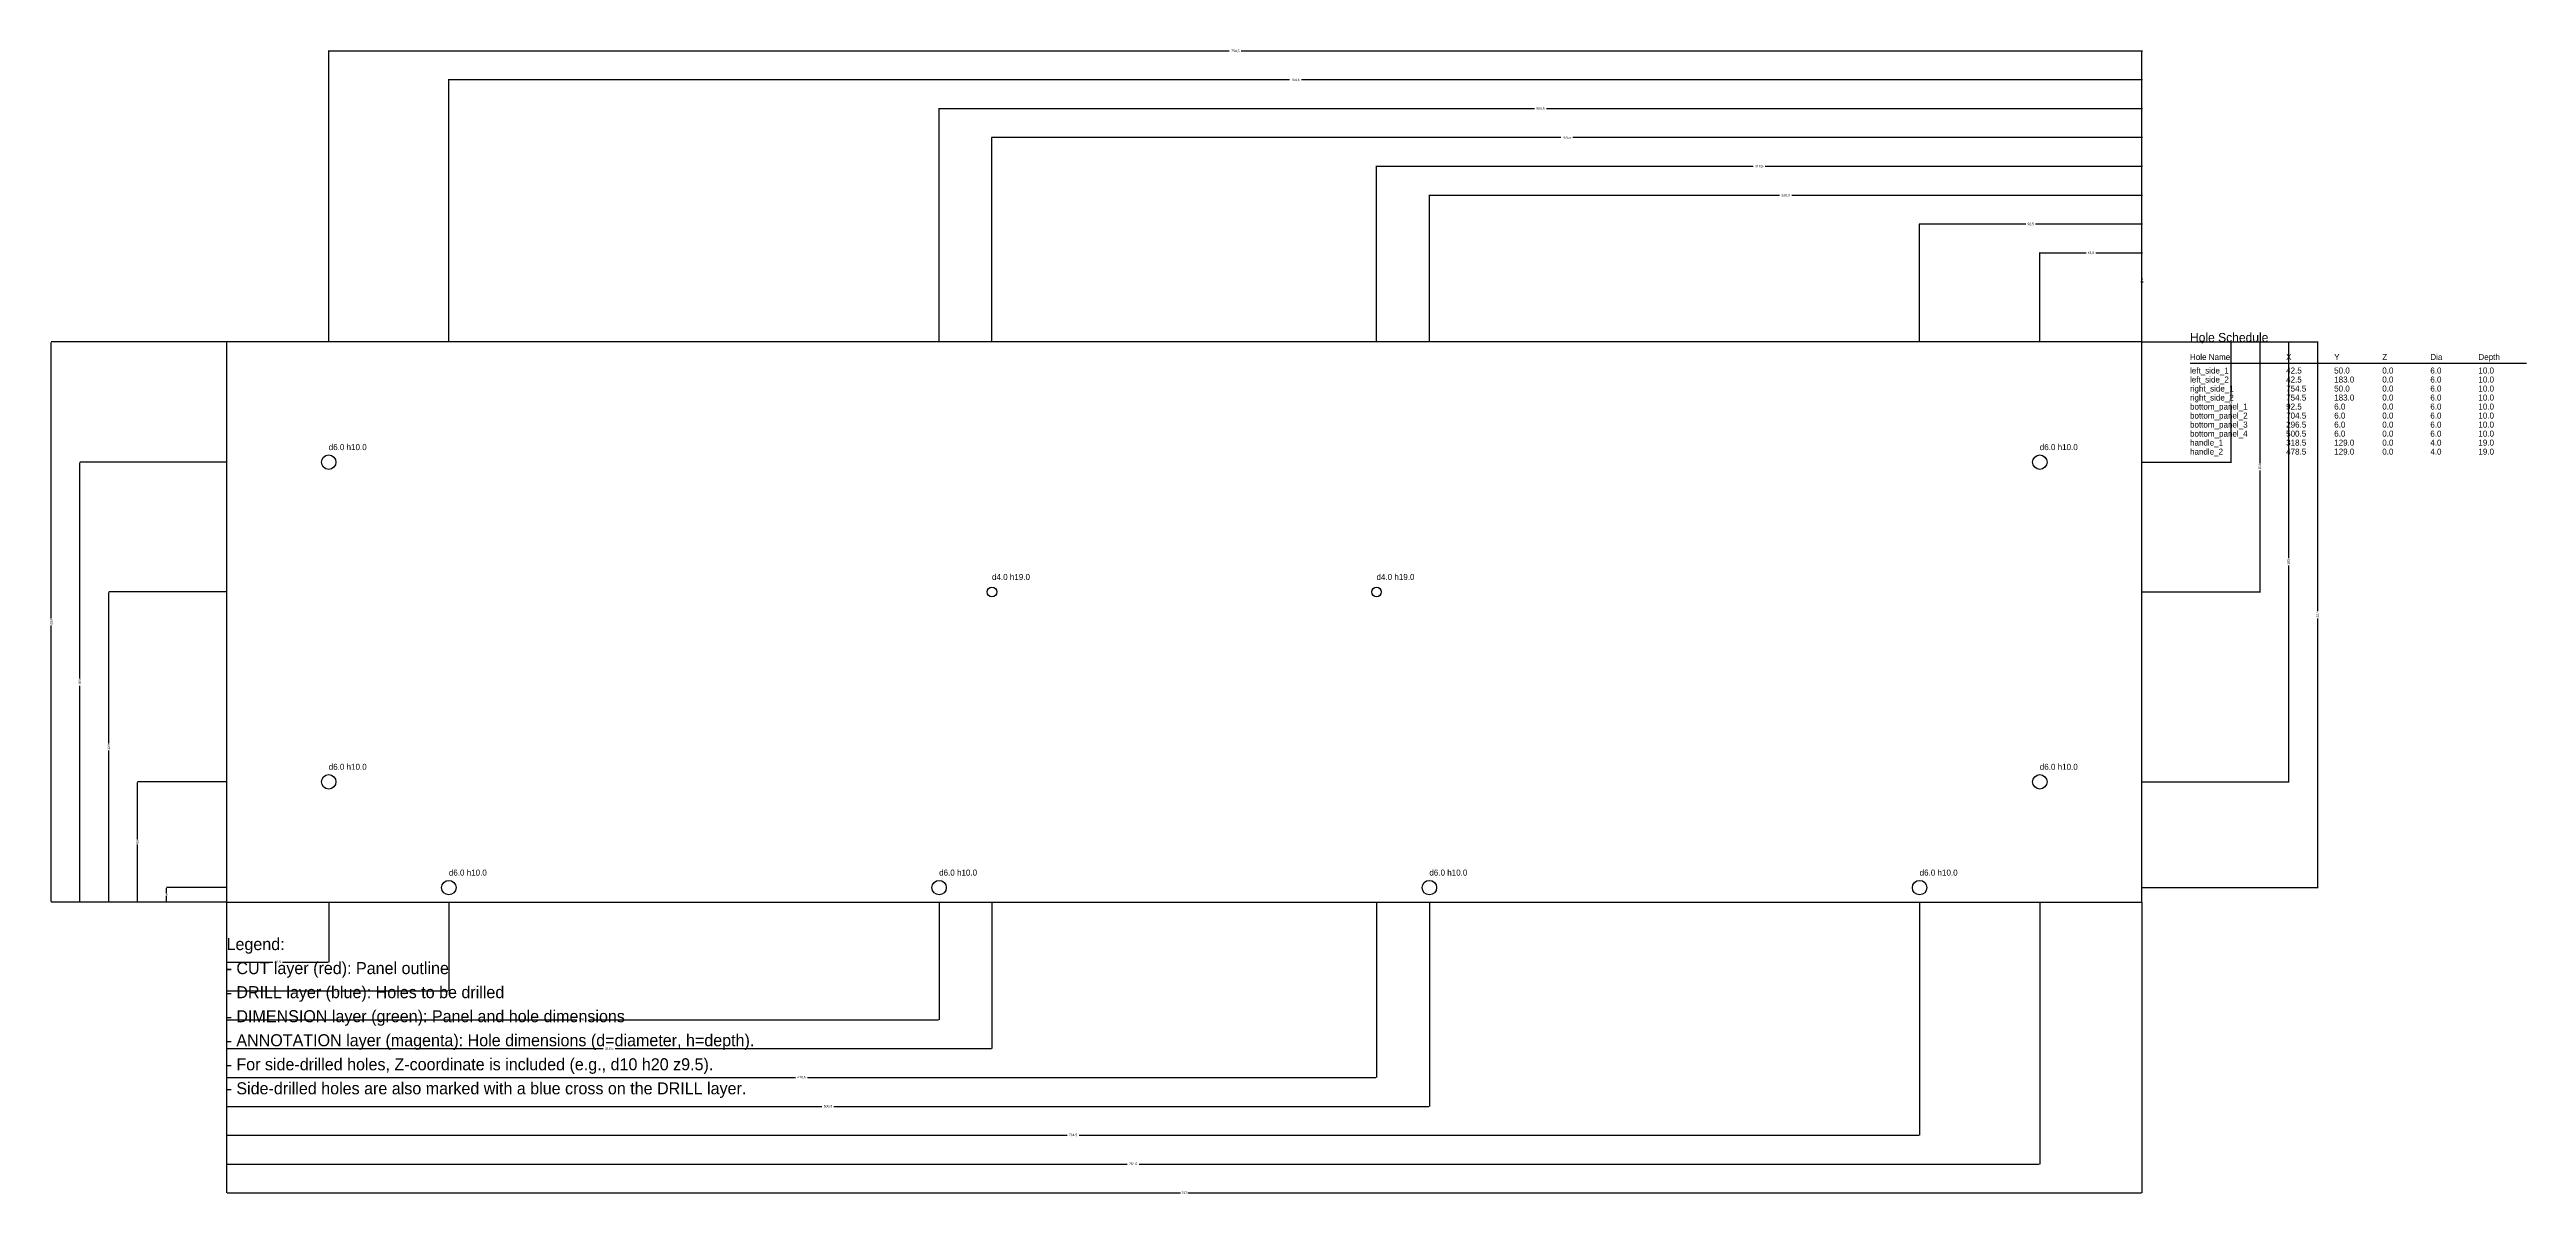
# Model space of a CAD drawing. Header units: metres. Extents: x -74 to 957, y -122 to 355.
import ezdxf

# ---------------------------------------------------------------- set-up
doc = ezdxf.new("R2010")
doc.units = ezdxf.units.M
for name, color, linetype in [('ANNOTATION', 6, 'Continuous'), ('CUT', 1, 'Continuous'), ('DIMENSION', 3, 'Continuous'), ('DRILL', 5, 'Continuous')]:
    doc.layers.add(name, color=color, linetype=linetype)
doc.dimstyles.get("Standard").update_dxf_attribs({"dimtxt": 2.5, "dimasz": 2.5, "dimexe": 1.25, "dimexo": 0.625, "dimtad": 1, "dimtxsty": 'Standard', "dimcen": 2.5, "dimazin": 3, "dimtfac": 1, "dimtmove": 0, "dimatfit": 3})

# ---------------------------------------------------------------- blocks, each defined once
blk = doc.blocks.new('_CLOSEDFILLED')
at = {"color": 0, "linetype": 'ByBlock'}
blk.add_solid([(-1, 0.2), (0, 0), (-1, -0.2)], dxfattribs=at)
blk = doc.blocks.new('*D0')
for p, q in [((0, 0), (0, -25)), ((42.5, 0), (42.5, -25)), ((0.25, -25), (19.25, -25)), ((23.25, -25), (42.25, -25))]:
    blk.add_line(p, q)
at = {"layer": 'Defpoints'}
for p in [(0, 0), (42.5, 0), (0, -25)]:
    blk.add_point(p, dxfattribs=at)
at = {"layer": 'DIMENSION', "xscale": 0.25, "yscale": 0.25, "rotation": 180}
blk.add_blockref('_CLOSEDFILLED', (0, -25), dxfattribs=at)
at = {"layer": 'DIMENSION', "xscale": 0.25, "yscale": 0.25}
blk.add_blockref('_CLOSEDFILLED', (42.5, -25), dxfattribs=at)
at = {"layer": 'DIMENSION', "insert": (21.25, -25), "char_height": 1, "attachment_point": 5}
blk.add_mtext('42,5', dxfattribs=at)
blk = doc.blocks.new('*D2')
for p, q in [((0, 0), (0, -37)), ((92.5, 0), (92.5, -37)), ((0.25, -37), (44.25, -37)), ((48.25, -37), (92.25, -37))]:
    blk.add_line(p, q)
at = {"layer": 'Defpoints'}
for p in [(0, 0), (92.5, 0), (0, -37)]:
    blk.add_point(p, dxfattribs=at)
at = {"layer": 'DIMENSION', "xscale": 0.25, "yscale": 0.25, "rotation": 180}
blk.add_blockref('_CLOSEDFILLED', (0, -37), dxfattribs=at)
at = {"layer": 'DIMENSION', "xscale": 0.25, "yscale": 0.25}
blk.add_blockref('_CLOSEDFILLED', (92.5, -37), dxfattribs=at)
at = {"layer": 'DIMENSION', "insert": (46.25, -37), "char_height": 1, "attachment_point": 5}
blk.add_mtext('92,5', dxfattribs=at)
blk = doc.blocks.new('*D3')
for p, q in [((0, 0), (0, -49)), ((296.5, 0), (296.5, -49)), ((0.25, -49), (145.75, -49)), ((150.75, -49), (296.25, -49))]:
    blk.add_line(p, q)
at = {"layer": 'Defpoints'}
for p in [(0, 0), (296.5, 0), (0, -49)]:
    blk.add_point(p, dxfattribs=at)
at = {"layer": 'DIMENSION', "xscale": 0.25, "yscale": 0.25, "rotation": 180}
blk.add_blockref('_CLOSEDFILLED', (0, -49), dxfattribs=at)
at = {"layer": 'DIMENSION', "xscale": 0.25, "yscale": 0.25}
blk.add_blockref('_CLOSEDFILLED', (296.5, -49), dxfattribs=at)
at = {"layer": 'DIMENSION', "insert": (148.25, -49), "char_height": 1, "attachment_point": 5}
blk.add_mtext('296,5', dxfattribs=at)
blk = doc.blocks.new('*D4')
for p, q in [((0, 0), (0, -61)), ((318.5, 0), (318.5, -61)), ((0.25, -61), (156.75, -61)), ((161.75, -61), (318.25, -61))]:
    blk.add_line(p, q)
at = {"layer": 'Defpoints'}
for p in [(0, 0), (318.5, 0), (0, -61)]:
    blk.add_point(p, dxfattribs=at)
at = {"layer": 'DIMENSION', "xscale": 0.25, "yscale": 0.25, "rotation": 180}
blk.add_blockref('_CLOSEDFILLED', (0, -61), dxfattribs=at)
at = {"layer": 'DIMENSION', "xscale": 0.25, "yscale": 0.25}
blk.add_blockref('_CLOSEDFILLED', (318.5, -61), dxfattribs=at)
at = {"layer": 'DIMENSION', "insert": (159.25, -61), "char_height": 1, "attachment_point": 5}
blk.add_mtext('318,5', dxfattribs=at)
blk = doc.blocks.new('*D5')
for p, q in [((0, 0), (0, -73)), ((478.5, 0), (478.5, -73)), ((0.25, -73), (236.75, -73)), ((241.75, -73), (478.25, -73))]:
    blk.add_line(p, q)
at = {"layer": 'Defpoints'}
for p in [(0, 0), (478.5, 0), (0, -73)]:
    blk.add_point(p, dxfattribs=at)
at = {"layer": 'DIMENSION', "xscale": 0.25, "yscale": 0.25, "rotation": 180}
blk.add_blockref('_CLOSEDFILLED', (0, -73), dxfattribs=at)
at = {"layer": 'DIMENSION', "xscale": 0.25, "yscale": 0.25}
blk.add_blockref('_CLOSEDFILLED', (478.5, -73), dxfattribs=at)
at = {"layer": 'DIMENSION', "insert": (239.25, -73), "char_height": 1, "attachment_point": 5}
blk.add_mtext('478,5', dxfattribs=at)
blk = doc.blocks.new('*D6')
for p, q in [((0, 0), (0, -85)), ((500.5, 0), (500.5, -85)), ((0.25, -85), (247.75, -85)), ((252.75, -85), (500.25, -85))]:
    blk.add_line(p, q)
at = {"layer": 'Defpoints'}
for p in [(0, 0), (500.5, 0), (0, -85)]:
    blk.add_point(p, dxfattribs=at)
at = {"layer": 'DIMENSION', "xscale": 0.25, "yscale": 0.25, "rotation": 180}
blk.add_blockref('_CLOSEDFILLED', (0, -85), dxfattribs=at)
at = {"layer": 'DIMENSION', "xscale": 0.25, "yscale": 0.25}
blk.add_blockref('_CLOSEDFILLED', (500.5, -85), dxfattribs=at)
at = {"layer": 'DIMENSION', "insert": (250.25, -85), "char_height": 1, "attachment_point": 5}
blk.add_mtext('500,5', dxfattribs=at)
blk = doc.blocks.new('*D7')
for p, q in [((0, 0), (0, -97)), ((704.5, 0), (704.5, -97)), ((0.25, -97), (349.75, -97)), ((354.75, -97), (704.25, -97))]:
    blk.add_line(p, q)
at = {"layer": 'Defpoints'}
for p in [(0, 0), (704.5, 0), (0, -97)]:
    blk.add_point(p, dxfattribs=at)
at = {"layer": 'DIMENSION', "xscale": 0.25, "yscale": 0.25, "rotation": 180}
blk.add_blockref('_CLOSEDFILLED', (0, -97), dxfattribs=at)
at = {"layer": 'DIMENSION', "xscale": 0.25, "yscale": 0.25}
blk.add_blockref('_CLOSEDFILLED', (704.5, -97), dxfattribs=at)
at = {"layer": 'DIMENSION', "insert": (352.25, -97), "char_height": 1, "attachment_point": 5}
blk.add_mtext('704,5', dxfattribs=at)
blk = doc.blocks.new('*D8')
for p, q in [((0, 0), (0, -109)), ((754.5, 0), (754.5, -109)), ((0.25, -109), (374.75, -109)), ((379.75, -109), (754.25, -109))]:
    blk.add_line(p, q)
at = {"layer": 'Defpoints'}
for p in [(0, 0), (754.5, 0), (0, -109)]:
    blk.add_point(p, dxfattribs=at)
at = {"layer": 'DIMENSION', "xscale": 0.25, "yscale": 0.25, "rotation": 180}
blk.add_blockref('_CLOSEDFILLED', (0, -109), dxfattribs=at)
at = {"layer": 'DIMENSION', "xscale": 0.25, "yscale": 0.25}
blk.add_blockref('_CLOSEDFILLED', (754.5, -109), dxfattribs=at)
at = {"layer": 'DIMENSION', "insert": (377.25, -109), "char_height": 1, "attachment_point": 5}
blk.add_mtext('754,5', dxfattribs=at)
blk = doc.blocks.new('*D9')
for p, q in [((0, 0), (0, -121)), ((797, 0), (797, -121)), ((0.25, -121), (397, -121)), ((400, -121), (796.75, -121))]:
    blk.add_line(p, q)
at = {"layer": 'Defpoints'}
for p in [(0, 0), (797, 0), (0, -121)]:
    blk.add_point(p, dxfattribs=at)
at = {"layer": 'DIMENSION', "xscale": 0.25, "yscale": 0.25, "rotation": 180}
blk.add_blockref('_CLOSEDFILLED', (0, -121), dxfattribs=at)
at = {"layer": 'DIMENSION', "xscale": 0.25, "yscale": 0.25}
blk.add_blockref('_CLOSEDFILLED', (797, -121), dxfattribs=at)
at = {"layer": 'DIMENSION', "insert": (398.5, -121), "char_height": 1, "attachment_point": 5}
blk.add_mtext('797', dxfattribs=at)
blk = doc.blocks.new('*D10')
for p, q in [((796.75, 258), (796.5, 258)), ((797, 233), (797, 258)), ((797, 233), (797, 258)), ((797, 258), (797, 258)), ((797.25, 258), (797.5, 258))]:
    blk.add_line(p, q)
at = {"layer": 'Defpoints'}
for p in [(797, 258), (797, 233), (797, 233)]:
    blk.add_point(p, dxfattribs=at)
at = {"layer": 'DIMENSION', "xscale": 0.25, "yscale": 0.25}
blk.add_blockref('_CLOSEDFILLED', (797, 258), dxfattribs=at)
at = {"layer": 'DIMENSION', "xscale": 0.25, "yscale": 0.25, "rotation": 180}
blk.add_blockref('_CLOSEDFILLED', (797, 258), dxfattribs=at)
at = {"layer": 'DIMENSION', "insert": (797, 259.125), "char_height": 1, "attachment_point": 5}
blk.add_mtext('0', dxfattribs=at)
blk = doc.blocks.new('*D11')
for p, q in [((773.75, 270), (754.25, 270)), ((754.5, 233), (754.5, 270)), ((797.25, 270), (777.75, 270)), ((797, 233), (797, 270))]:
    blk.add_line(p, q)
at = {"layer": 'Defpoints'}
for p in [(797, 270), (754.5, 233), (797, 233)]:
    blk.add_point(p, dxfattribs=at)
at = {"layer": 'DIMENSION', "xscale": 0.25, "yscale": 0.25}
blk.add_blockref('_CLOSEDFILLED', (754.5, 270), dxfattribs=at)
at = {"layer": 'DIMENSION', "xscale": 0.25, "yscale": 0.25, "rotation": 180}
blk.add_blockref('_CLOSEDFILLED', (797, 270), dxfattribs=at)
at = {"layer": 'DIMENSION', "insert": (775.75, 270), "char_height": 1, "attachment_point": 5}
blk.add_mtext('42,5', dxfattribs=at)
blk = doc.blocks.new('*D12')
for p, q in [((748.75, 282), (704.25, 282)), ((704.5, 233), (704.5, 282)), ((797.25, 282), (752.75, 282)), ((797, 233), (797, 282))]:
    blk.add_line(p, q)
at = {"layer": 'Defpoints'}
for p in [(797, 282), (704.5, 233), (797, 233)]:
    blk.add_point(p, dxfattribs=at)
at = {"layer": 'DIMENSION', "xscale": 0.25, "yscale": 0.25}
blk.add_blockref('_CLOSEDFILLED', (704.5, 282), dxfattribs=at)
at = {"layer": 'DIMENSION', "xscale": 0.25, "yscale": 0.25, "rotation": 180}
blk.add_blockref('_CLOSEDFILLED', (797, 282), dxfattribs=at)
at = {"layer": 'DIMENSION', "insert": (750.75, 282), "char_height": 1, "attachment_point": 5}
blk.add_mtext('92,5', dxfattribs=at)
blk = doc.blocks.new('*D13')
for p, q in [((646.25, 294), (500.25, 294)), ((500.5, 233), (500.5, 294)), ((797.25, 294), (651.25, 294)), ((797, 233), (797, 294))]:
    blk.add_line(p, q)
at = {"layer": 'Defpoints'}
for p in [(797, 294), (500.5, 233), (797, 233)]:
    blk.add_point(p, dxfattribs=at)
at = {"layer": 'DIMENSION', "xscale": 0.25, "yscale": 0.25}
blk.add_blockref('_CLOSEDFILLED', (500.5, 294), dxfattribs=at)
at = {"layer": 'DIMENSION', "xscale": 0.25, "yscale": 0.25, "rotation": 180}
blk.add_blockref('_CLOSEDFILLED', (797, 294), dxfattribs=at)
at = {"layer": 'DIMENSION', "insert": (648.75, 294), "char_height": 1, "attachment_point": 5}
blk.add_mtext('296,5', dxfattribs=at)
blk = doc.blocks.new('*D14')
for p, q in [((635.25, 306), (478.25, 306)), ((478.5, 233), (478.5, 306)), ((797.25, 306), (640.25, 306)), ((797, 233), (797, 306))]:
    blk.add_line(p, q)
at = {"layer": 'Defpoints'}
for p in [(797, 306), (478.5, 233), (797, 233)]:
    blk.add_point(p, dxfattribs=at)
at = {"layer": 'DIMENSION', "xscale": 0.25, "yscale": 0.25}
blk.add_blockref('_CLOSEDFILLED', (478.5, 306), dxfattribs=at)
at = {"layer": 'DIMENSION', "xscale": 0.25, "yscale": 0.25, "rotation": 180}
blk.add_blockref('_CLOSEDFILLED', (797, 306), dxfattribs=at)
at = {"layer": 'DIMENSION', "insert": (637.75, 306), "char_height": 1, "attachment_point": 5}
blk.add_mtext('318,5', dxfattribs=at)
blk = doc.blocks.new('*D15')
for p, q in [((555.25, 318), (318.25, 318)), ((318.5, 233), (318.5, 318)), ((797.25, 318), (560.25, 318)), ((797, 233), (797, 318))]:
    blk.add_line(p, q)
at = {"layer": 'Defpoints'}
for p in [(797, 318), (318.5, 233), (797, 233)]:
    blk.add_point(p, dxfattribs=at)
at = {"layer": 'DIMENSION', "xscale": 0.25, "yscale": 0.25}
blk.add_blockref('_CLOSEDFILLED', (318.5, 318), dxfattribs=at)
at = {"layer": 'DIMENSION', "xscale": 0.25, "yscale": 0.25, "rotation": 180}
blk.add_blockref('_CLOSEDFILLED', (797, 318), dxfattribs=at)
at = {"layer": 'DIMENSION', "insert": (557.75, 318), "char_height": 1, "attachment_point": 5}
blk.add_mtext('478,5', dxfattribs=at)
blk = doc.blocks.new('*D16')
for p, q in [((544.25, 330), (296.25, 330)), ((296.5, 233), (296.5, 330)), ((797.25, 330), (549.25, 330)), ((797, 233), (797, 330))]:
    blk.add_line(p, q)
at = {"layer": 'Defpoints'}
for p in [(797, 330), (296.5, 233), (797, 233)]:
    blk.add_point(p, dxfattribs=at)
at = {"layer": 'DIMENSION', "xscale": 0.25, "yscale": 0.25}
blk.add_blockref('_CLOSEDFILLED', (296.5, 330), dxfattribs=at)
at = {"layer": 'DIMENSION', "xscale": 0.25, "yscale": 0.25, "rotation": 180}
blk.add_blockref('_CLOSEDFILLED', (797, 330), dxfattribs=at)
at = {"layer": 'DIMENSION', "insert": (546.75, 330), "char_height": 1, "attachment_point": 5}
blk.add_mtext('500,5', dxfattribs=at)
blk = doc.blocks.new('*D17')
for p, q in [((442.25, 342), (92.25, 342)), ((92.5, 233), (92.5, 342)), ((797.25, 342), (447.25, 342)), ((797, 233), (797, 342))]:
    blk.add_line(p, q)
at = {"layer": 'Defpoints'}
for p in [(797, 342), (92.5, 233), (797, 233)]:
    blk.add_point(p, dxfattribs=at)
at = {"layer": 'DIMENSION', "xscale": 0.25, "yscale": 0.25}
blk.add_blockref('_CLOSEDFILLED', (92.5, 342), dxfattribs=at)
at = {"layer": 'DIMENSION', "xscale": 0.25, "yscale": 0.25, "rotation": 180}
blk.add_blockref('_CLOSEDFILLED', (797, 342), dxfattribs=at)
at = {"layer": 'DIMENSION', "insert": (444.75, 342), "char_height": 1, "attachment_point": 5}
blk.add_mtext('704,5', dxfattribs=at)
blk = doc.blocks.new('*D18')
for p, q in [((417.25, 354), (42.25, 354)), ((42.5, 233), (42.5, 354)), ((797.25, 354), (422.25, 354)), ((797, 233), (797, 354))]:
    blk.add_line(p, q)
at = {"layer": 'Defpoints'}
for p in [(797, 354), (42.5, 233), (797, 233)]:
    blk.add_point(p, dxfattribs=at)
at = {"layer": 'DIMENSION', "xscale": 0.25, "yscale": 0.25}
blk.add_blockref('_CLOSEDFILLED', (42.5, 354), dxfattribs=at)
at = {"layer": 'DIMENSION', "xscale": 0.25, "yscale": 0.25, "rotation": 180}
blk.add_blockref('_CLOSEDFILLED', (797, 354), dxfattribs=at)
at = {"layer": 'DIMENSION', "insert": (419.75, 354), "char_height": 1, "attachment_point": 5}
blk.add_mtext('754,5', dxfattribs=at)
blk = doc.blocks.new('*D19')
for p, q in [((0, 6), (-25, 6)), ((-25, 3.5), (-25, 5.75)), ((-25, 0.25), (-25, 2.5)), ((0, 0), (-25, 0))]:
    blk.add_line(p, q)
at = {"layer": 'Defpoints'}
for p in [(-25, 0), (0, 6), (0, 0)]:
    blk.add_point(p, dxfattribs=at)
at = {"layer": 'DIMENSION', "xscale": 0.25, "yscale": 0.25}
for p, rotation in [((-25, 6), 90), ((-25, 0), 270)]:
    blk.add_blockref('_CLOSEDFILLED', p, dxfattribs=dict(at, rotation=rotation))
at = {"layer": 'DIMENSION', "insert": (-25, 3), "char_height": 1, "attachment_point": 5, "rotation": 90}
blk.add_mtext('6', dxfattribs=at)
blk = doc.blocks.new('*D20')
for p, q in [((0, 50), (-37, 50)), ((-37, 26), (-37, 49.75)), ((-37, 0.25), (-37, 24)), ((0, 0), (-37, 0))]:
    blk.add_line(p, q)
at = {"layer": 'Defpoints'}
for p in [(0, 50), (-37, 0), (0, 0)]:
    blk.add_point(p, dxfattribs=at)
at = {"layer": 'DIMENSION', "xscale": 0.25, "yscale": 0.25}
for p, rotation in [((-37, 50), 90), ((-37, 0), 270)]:
    blk.add_blockref('_CLOSEDFILLED', p, dxfattribs=dict(at, rotation=rotation))
at = {"layer": 'DIMENSION', "insert": (-37, 25), "char_height": 1, "attachment_point": 5, "rotation": 90}
blk.add_mtext('50', dxfattribs=at)
blk = doc.blocks.new('*D21')
for p, q in [((0, 129), (-49, 129)), ((-49, 66), (-49, 128.75)), ((-49, 0.25), (-49, 63)), ((0, 0), (-49, 0))]:
    blk.add_line(p, q)
at = {"layer": 'Defpoints'}
for p in [(0, 129), (-49, 0), (0, 0)]:
    blk.add_point(p, dxfattribs=at)
at = {"layer": 'DIMENSION', "xscale": 0.25, "yscale": 0.25}
for p, rotation in [((-49, 129), 90), ((-49, 0), 270)]:
    blk.add_blockref('_CLOSEDFILLED', p, dxfattribs=dict(at, rotation=rotation))
at = {"layer": 'DIMENSION', "insert": (-49, 64.5), "char_height": 1, "attachment_point": 5, "rotation": 90}
blk.add_mtext('129', dxfattribs=at)
blk = doc.blocks.new('*D22')
for p, q in [((0, 183), (-61, 183)), ((-61, 93), (-61, 182.75)), ((-61, 0.25), (-61, 90)), ((0, 0), (-61, 0))]:
    blk.add_line(p, q)
at = {"layer": 'Defpoints'}
for p in [(0, 183), (-61, 0), (0, 0)]:
    blk.add_point(p, dxfattribs=at)
at = {"layer": 'DIMENSION', "xscale": 0.25, "yscale": 0.25}
for p, rotation in [((-61, 183), 90), ((-61, 0), 270)]:
    blk.add_blockref('_CLOSEDFILLED', p, dxfattribs=dict(at, rotation=rotation))
at = {"layer": 'DIMENSION', "insert": (-61, 91.5), "char_height": 1, "attachment_point": 5, "rotation": 90}
blk.add_mtext('183', dxfattribs=at)
blk = doc.blocks.new('*D23')
for p, q in [((0, 233), (-73, 233)), ((-73, 118), (-73, 232.75)), ((-73, 0.25), (-73, 115)), ((0, 0), (-73, 0))]:
    blk.add_line(p, q)
at = {"layer": 'Defpoints'}
for p in [(0, 233), (-73, 0), (0, 0)]:
    blk.add_point(p, dxfattribs=at)
at = {"layer": 'DIMENSION', "xscale": 0.25, "yscale": 0.25}
for p, rotation in [((-73, 233), 90), ((-73, 0), 270)]:
    blk.add_blockref('_CLOSEDFILLED', p, dxfattribs=dict(at, rotation=rotation))
at = {"layer": 'DIMENSION', "insert": (-73, 116.5), "char_height": 1, "attachment_point": 5, "rotation": 90}
blk.add_mtext('233', dxfattribs=at)
blk = doc.blocks.new('*D24')
for p, q in [((797, 233), (822, 233)), ((797, 233), (822, 233)), ((822, 233.25), (822, 233.5)), ((822, 233), (822, 233)), ((822, 232.75), (822, 232.5))]:
    blk.add_line(p, q)
at = {"layer": 'Defpoints'}
for p in [(797, 233), (797, 233), (822, 233)]:
    blk.add_point(p, dxfattribs=at)
at = {"layer": 'DIMENSION', "xscale": 0.25, "yscale": 0.25}
for rotation in [270, 90]:
    blk.add_blockref('_CLOSEDFILLED', (822, 233), dxfattribs=dict(at, rotation=rotation))
at = {"layer": 'DIMENSION', "insert": (820.875, 233), "char_height": 1, "attachment_point": 5, "rotation": 90}
blk.add_mtext('0', dxfattribs=at)
blk = doc.blocks.new('*D25')
for p, q in [((797, 233), (834, 233)), ((834, 233.25), (834, 209)), ((834, 207), (834, 182.75)), ((797, 183), (834, 183))]:
    blk.add_line(p, q)
at = {"layer": 'Defpoints'}
for p in [(797, 233), (834, 233), (797, 183)]:
    blk.add_point(p, dxfattribs=at)
at = {"layer": 'DIMENSION', "xscale": 0.25, "yscale": 0.25}
for p, rotation in [((834, 233), 270), ((834, 183), 90)]:
    blk.add_blockref('_CLOSEDFILLED', p, dxfattribs=dict(at, rotation=rotation))
at = {"layer": 'DIMENSION', "insert": (834, 208), "char_height": 1, "attachment_point": 5, "rotation": 90}
blk.add_mtext('50', dxfattribs=at)
blk = doc.blocks.new('*D26')
for p, q in [((797, 233), (846, 233)), ((846, 233.25), (846, 182.5)), ((846, 179.5), (846, 128.75)), ((797, 129), (846, 129))]:
    blk.add_line(p, q)
at = {"layer": 'Defpoints'}
for p in [(797, 233), (846, 233), (797, 129)]:
    blk.add_point(p, dxfattribs=at)
at = {"layer": 'DIMENSION', "xscale": 0.25, "yscale": 0.25}
for p, rotation in [((846, 233), 270), ((846, 129), 90)]:
    blk.add_blockref('_CLOSEDFILLED', p, dxfattribs=dict(at, rotation=rotation))
at = {"layer": 'DIMENSION', "insert": (846, 181), "char_height": 1, "attachment_point": 5, "rotation": 90}
blk.add_mtext('104', dxfattribs=at)
blk = doc.blocks.new('*D27')
for p, q in [((797, 233), (858, 233)), ((858, 233.25), (858, 143)), ((858, 140), (858, 49.75)), ((797, 50), (858, 50))]:
    blk.add_line(p, q)
at = {"layer": 'Defpoints'}
for p in [(797, 233), (858, 233), (797, 50)]:
    blk.add_point(p, dxfattribs=at)
at = {"layer": 'DIMENSION', "xscale": 0.25, "yscale": 0.25}
for p, rotation in [((858, 233), 270), ((858, 50), 90)]:
    blk.add_blockref('_CLOSEDFILLED', p, dxfattribs=dict(at, rotation=rotation))
at = {"layer": 'DIMENSION', "insert": (858, 141.5), "char_height": 1, "attachment_point": 5, "rotation": 90}
blk.add_mtext('183', dxfattribs=at)
blk = doc.blocks.new('*D28')
for p, q in [((797, 233), (870, 233)), ((870, 233.25), (870, 121)), ((870, 118), (870, 5.75)), ((797, 6), (870, 6))]:
    blk.add_line(p, q)
at = {"layer": 'Defpoints'}
for p in [(797, 233), (870, 233), (797, 6)]:
    blk.add_point(p, dxfattribs=at)
at = {"layer": 'DIMENSION', "xscale": 0.25, "yscale": 0.25}
for p, rotation in [((870, 233), 270), ((870, 6), 90)]:
    blk.add_blockref('_CLOSEDFILLED', p, dxfattribs=dict(at, rotation=rotation))
at = {"layer": 'DIMENSION', "insert": (870, 119.5), "char_height": 1, "attachment_point": 5, "rotation": 90}
blk.add_mtext('227', dxfattribs=at)

msp = doc.modelspace()

# ---------------------------------------------------------------- linework, layer by layer
at = {"layer": 'ANNOTATION'}
msp.add_line((817, 224.25), (957, 224.25), dxfattribs=at)
at = {"layer": 'CUT'}
msp.add_lwpolyline([(0, 0), (797, 0), (797, 233), (0, 233)], close=True, dxfattribs=at)
at = {"layer": 'DRILL'}
for points in [[(39.5, 183), (39.7284, 184.148), (40.3787, 185.121), (41.3519, 185.772), (42.5, 186), (43.648, 185.772), (44.6213, 185.121), (45.2716, 184.148), (45.5, 183), (45.2716, 181.852), (44.6213, 180.879), (43.648, 180.228), (42.5, 180), (41.3519, 180.228), (40.3787, 180.879), (39.7284, 181.852)], [(751.5, 183), (751.728, 184.148), (752.379, 185.121), (753.352, 185.772), (754.5, 186), (755.648, 185.772), (756.621, 185.121), (757.272, 184.148), (757.5, 183), (757.272, 181.852), (756.621, 180.879), (755.648, 180.228), (754.5, 180), (753.352, 180.228), (752.379, 180.879), (751.728, 181.852)], [(316.5, 129), (316.652, 129.765), (317.086, 130.414), (317.735, 130.848), (318.5, 131), (319.265, 130.848), (319.914, 130.414), (320.348, 129.765), (320.5, 129), (320.348, 128.235), (319.914, 127.586), (319.265, 127.152), (318.5, 127), (317.735, 127.152), (317.086, 127.586), (316.652, 128.235)], [(476.5, 129), (476.652, 129.765), (477.086, 130.414), (477.735, 130.848), (478.5, 131), (479.265, 130.848), (479.914, 130.414), (480.348, 129.765), (480.5, 129), (480.348, 128.235), (479.914, 127.586), (479.265, 127.152), (478.5, 127), (477.735, 127.152), (477.086, 127.586), (476.652, 128.235)], [(39.5, 50), (39.7284, 51.148), (40.3787, 52.1213), (41.3519, 52.7716), (42.5, 53), (43.648, 52.7716), (44.6213, 52.1213), (45.2716, 51.148), (45.5, 50), (45.2716, 48.8519), (44.6213, 47.8787), (43.648, 47.2284), (42.5, 47), (41.3519, 47.2284), (40.3787, 47.8787), (39.7284, 48.8519)], [(751.5, 50), (751.728, 51.148), (752.379, 52.1213), (753.352, 52.7716), (754.5, 53), (755.648, 52.7716), (756.621, 52.1213), (757.272, 51.148), (757.5, 50), (757.272, 48.8519), (756.621, 47.8787), (755.648, 47.2284), (754.5, 47), (753.352, 47.2284), (752.379, 47.8787), (751.728, 48.8519)], [(89.5, 6), (89.7284, 7.14805), (90.3787, 8.12132), (91.3519, 8.77164), (92.5, 9), (93.648, 8.77164), (94.6213, 8.12132), (95.2716, 7.14805), (95.5, 6), (95.2716, 4.85195), (94.6213, 3.87868), (93.648, 3.22836), (92.5, 3), (91.3519, 3.22836), (90.3787, 3.87868), (89.7284, 4.85195)], [(293.5, 6), (293.728, 7.14805), (294.379, 8.12132), (295.352, 8.77164), (296.5, 9), (297.648, 8.77164), (298.621, 8.12132), (299.272, 7.14805), (299.5, 6), (299.272, 4.85195), (298.621, 3.87868), (297.648, 3.22836), (296.5, 3), (295.352, 3.22836), (294.379, 3.87868), (293.728, 4.85195)], [(497.5, 6), (497.728, 7.14805), (498.379, 8.12132), (499.352, 8.77164), (500.5, 9), (501.648, 8.77164), (502.621, 8.12132), (503.272, 7.14805), (503.5, 6), (503.272, 4.85195), (502.621, 3.87868), (501.648, 3.22836), (500.5, 3), (499.352, 3.22836), (498.379, 3.87868), (497.728, 4.85195)], [(701.5, 6), (701.728, 7.14805), (702.379, 8.12132), (703.352, 8.77164), (704.5, 9), (705.648, 8.77164), (706.621, 8.12132), (707.272, 7.14805), (707.5, 6), (707.272, 4.85195), (706.621, 3.87868), (705.648, 3.22836), (704.5, 3), (703.352, 3.22836), (702.379, 3.87868), (701.728, 4.85195)]]:
    msp.add_lwpolyline(points, close=True, dxfattribs=at)

# ---------------------------------------------------------------- texts
at = {"layer": 'ANNOTATION'}
for s, height, p in [('Hole Name', 2.5, (817, 225.5)), ('Hole Schedule', 3.75, (817, 233)), ('X', 2.5, (857, 225.5)), ('Y', 2.5, (877, 225.5)), ('Z', 2.5, (897, 225.5)), ('Dia', 2.5, (917, 225.5)), ('Depth', 2.5, (937, 225.5)), ('left_side_1', 2.5, (817, 219.875)), ('left_side_2', 2.5, (817, 216.125)), ('42.5', 2.5, (857, 219.875)), ('42.5', 2.5, (857, 216.125)), ('50.0', 2.5, (877, 219.875)), ('183.0', 2.5, (877, 216.125)), ('0.0', 2.5, (897, 219.875)), ('0.0', 2.5, (897, 216.125)), ('6.0', 2.5, (917, 219.875)), ('6.0', 2.5, (917, 216.125)), ('10.0', 2.5, (937, 219.875)), ('10.0', 2.5, (937, 216.125)), ('bottom_panel_1', 2.5, (817, 204.875)), ('right_side_1', 2.5, (817, 212.375)), ('right_side_2', 2.5, (817, 208.625)), ('92.5', 2.5, (857, 204.875)), ('754.5', 2.5, (857, 212.375)), ('754.5', 2.5, (857, 208.625)), ('50.0', 2.5, (877, 212.375)), ('6.0', 2.5, (877, 204.875)), ('183.0', 2.5, (877, 208.625)), ('0.0', 2.5, (897, 212.375)), ('0.0', 2.5, (897, 208.625)), ('0.0', 2.5, (897, 204.875)), ('6.0', 2.5, (917, 212.375)), ('6.0', 2.5, (917, 208.625)), ('6.0', 2.5, (917, 204.875)), ('10.0', 2.5, (937, 212.375)), ('10.0', 2.5, (937, 208.625)), ('10.0', 2.5, (937, 204.875)), ('bottom_panel_2', 2.5, (817, 201.125)), ('bottom_panel_3', 2.5, (817, 197.375)), ('bottom_panel_4', 2.5, (817, 193.625)), ('500.5', 2.5, (857, 193.625)), ('296.5', 2.5, (857, 197.375)), ('704.5', 2.5, (857, 201.125)), ('6.0', 2.5, (877, 201.125)), ('6.0', 2.5, (877, 197.375)), ('6.0', 2.5, (877, 193.625)), ('0.0', 2.5, (897, 201.125)), ('0.0', 2.5, (897, 197.375)), ('0.0', 2.5, (897, 193.625)), ('6.0', 2.5, (917, 201.125)), ('6.0', 2.5, (917, 197.375)), ('6.0', 2.5, (917, 193.625)), ('10.0', 2.5, (937, 201.125)), ('10.0', 2.5, (937, 197.375)), ('10.0', 2.5, (937, 193.625)), ('d6.0 h10.0', 2.5, (42.5, 188)), ('d6.0 h10.0', 2.5, (754.5, 188)), ('handle_1', 2.5, (817, 189.875)), ('handle_2', 2.5, (817, 186.125)), ('478.5', 2.5, (857, 186.125)), ('318.5', 2.5, (857, 189.875)), ('129.0', 2.5, (877, 189.875)), ('129.0', 2.5, (877, 186.125)), ('0.0', 2.5, (897, 189.875)), ('0.0', 2.5, (897, 186.125)), ('4.0', 2.5, (917, 189.875)), ('4.0', 2.5, (917, 186.125)), ('19.0', 2.5, (937, 189.875)), ('19.0', 2.5, (937, 186.125)), ('d4.0 h19.0', 2.5, (318.5, 134)), ('d4.0 h19.0', 2.5, (478.5, 134)), ('d6.0 h10.0', 2.5, (42.5, 55)), ('d6.0 h10.0', 2.5, (754.5, 55)), ('d6.0 h10.0', 2.5, (92.5, 11)), ('d6.0 h10.0', 2.5, (296.5, 11)), ('d6.0 h10.0', 2.5, (500.5, 11)), ('d6.0 h10.0', 2.5, (704.5, 11)), ('Legend:', 5, (0, -20)), ('- CUT layer (red): Panel outline', 5, (0, -30)), ('- DRILL layer (blue): Holes to be drilled', 5, (0, -40)), ('- DIMENSION layer (green): Panel and hole dimensions', 5, (0, -50)), ('- ANNOTATION layer (magenta): Hole dimensions (d=diameter, h=depth).', 5, (0, -60)), ('- For side-drilled holes, Z-coordinate is included (e.g., d10 h20 z9.5).', 5, (0, -70)), ('- Side-drilled holes are also marked with a blue cross on the DRILL layer.', 5, (0, -80))]:
    msp.add_text(s, height=height, dxfattribs=at).set_placement(p)

# ---------------------------------------------------------------- dimensions: what is measured, and where the dimension line sits
at = {"layer": 'DIMENSION'}
for base, p1, p2, picture, middle in [((797, 354), (797, 233), (42.5, 233), '*D18', (419.75, 354)), ((797, 342), (797, 233), (92.5, 233), '*D17', (444.75, 342)), ((797, 330), (797, 233), (296.5, 233), '*D16', (546.75, 330)), ((797, 318), (797, 233), (318.5, 233), '*D15', (557.75, 318)), ((797, 306), (797, 233), (478.5, 233), '*D14', (637.75, 306)), ((797, 294), (797, 233), (500.5, 233), '*D13', (648.75, 294)), ((797, 282), (797, 233), (704.5, 233), '*D12', (750.75, 282)), ((797, 270), (797, 233), (754.5, 233), '*D11', (775.75, 270)), ((797, 258), (797, 233), (797, 233), '*D10', (797, 259.125)), ((0, -25), (0, 0), (42.5, 0), '*D0', (21.25, -25)), ((0, -37), (0, 0), (92.5, 0), '*D2', (46.25, -37)), ((0, -49), (0, 0), (296.5, 0), '*D3', (148.25, -49)), ((0, -61), (0, 0), (318.5, 0), '*D4', (159.25, -61)), ((0, -73), (0, 0), (478.5, 0), '*D5', (239.25, -73)), ((0, -85), (0, 0), (500.5, 0), '*D6', (250.25, -85)), ((0, -97), (0, 0), (704.5, 0), '*D7', (352.25, -97)), ((0, -109), (0, 0), (754.5, 0), '*D8', (377.25, -109)), ((0, -121), (0, 0), (797, 0), '*D9', (398.5, -121))]:
    dim = msp.add_linear_dim(base=base, p1=p1, p2=p2, dimstyle='Standard', dxfattribs=at)
    dim.commit()
    dim.dimension.update_dxf_attribs({"geometry": picture, "text_midpoint": middle})
for base, p1, p2, picture, middle in [((-73, 0), (0, 0), (0, 233), '*D23', (-73, 116.5)), ((822, 233), (797, 233), (797, 233), '*D24', (820.875, 233)), ((834, 233), (797, 233), (797, 183), '*D25', (834, 208)), ((846, 233), (797, 233), (797, 129), '*D26', (846, 181)), ((858, 233), (797, 233), (797, 50), '*D27', (858, 141.5)), ((870, 233), (797, 233), (797, 6), '*D28', (870, 119.5)), ((-61, 0), (0, 0), (0, 183), '*D22', (-61, 91.5)), ((-49, 0), (0, 0), (0, 129), '*D21', (-49, 64.5)), ((-37, 0), (0, 0), (0, 50), '*D20', (-37, 25)), ((-25, 0), (0, 0), (0, 6), '*D19', (-25, 3))]:
    dim = msp.add_linear_dim(base=base, p1=p1, p2=p2, angle=90, dimstyle='Standard', dxfattribs=at)
    dim.commit()
    dim.dimension.update_dxf_attribs({"geometry": picture, "text_midpoint": middle})

doc.saveas('drawing.dxf')
